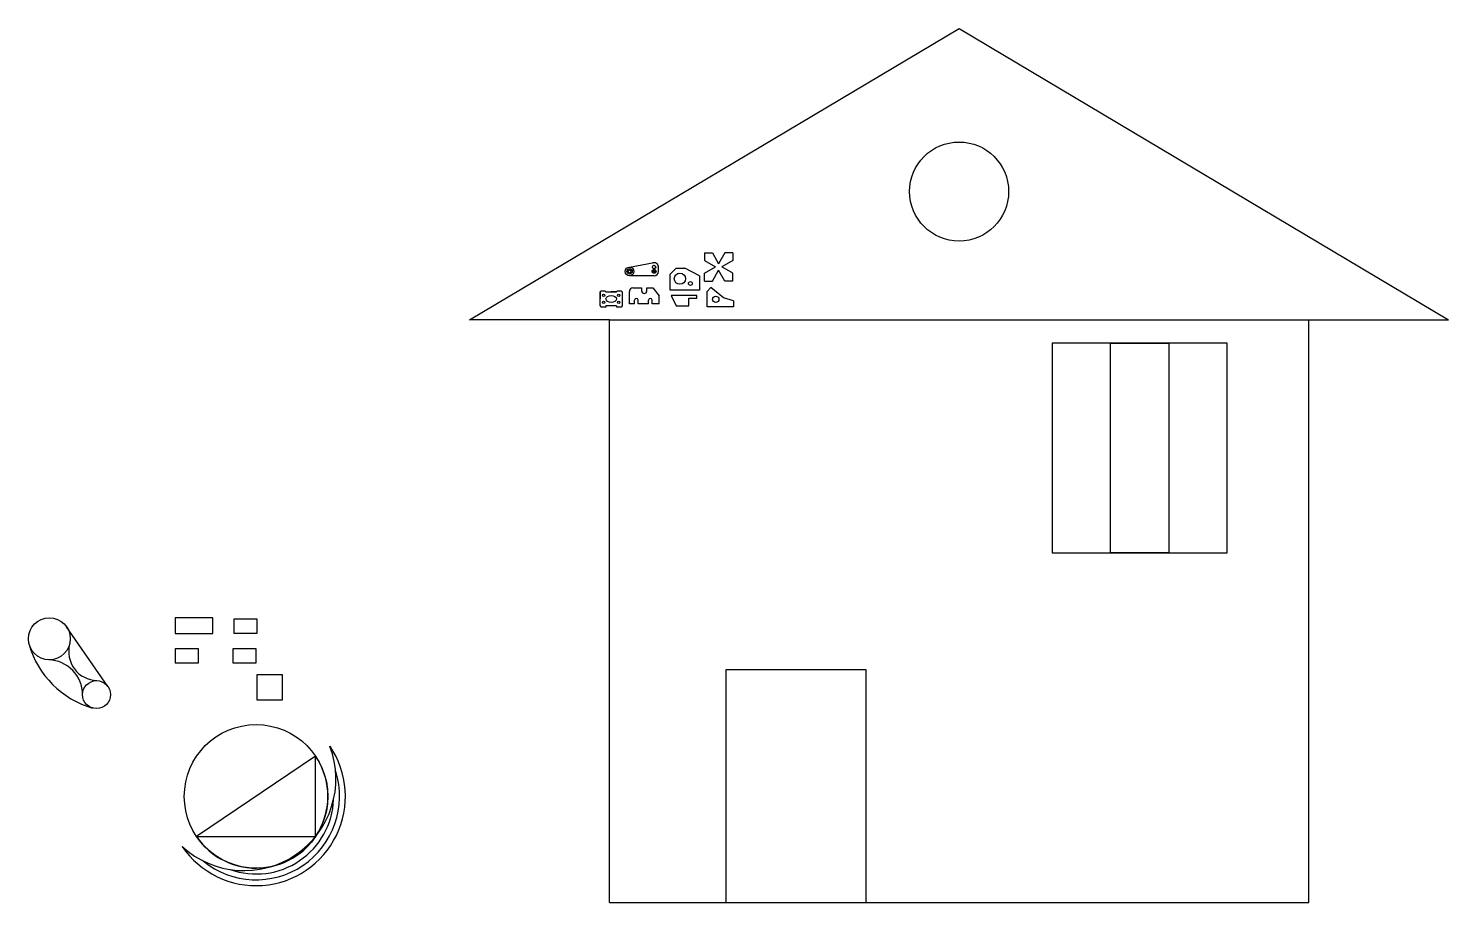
# Model space of a CAD drawing. Header units: millimetres. Extents: x 6992 to 19178, y 38196 to 45696.
import ezdxf

# ---------------------------------------------------------------- set-up
doc = ezdxf.new("R2010")
doc.units = ezdxf.units.MM

msp = doc.modelspace()

# ---------------------------------------------------------------- linework, layer by layer
for p, q in [((10778, 43196), (14978, 45696)), ((14978, 45696), (19178, 43196)), ((12793, 43771), (12861, 43771)), ((12793, 43771), (12793, 43703)), ((12861, 43771), (12915, 43677)), ((12969, 43771), (12915, 43677)), ((13036, 43771), (12969, 43771)), ((13036, 43771), (13036, 43703)), ((12151, 43648), (12361, 43686)), ((12399, 43611), (12399, 43648)), ((12499, 43588), (12550, 43639)), ((12550, 43639), (12625, 43639)), ((12751, 43572), (12625, 43639)), ((12793, 43703), (12887, 43649)), ((12793, 43595), (12887, 43649)), ((13036, 43703), (12943, 43649)), ((13036, 43595), (12943, 43649)), ((12361, 43573), (12151, 43573)), ((12499, 43450), (12499, 43588)), ((12751, 43572), (12751, 43450)), ((12793, 43528), (12793, 43595)), ((12793, 43528), (12861, 43528)), ((12861, 43528), (12915, 43621)), ((12969, 43528), (12915, 43621)), ((13036, 43528), (12969, 43528)), ((13036, 43528), (13036, 43595)), ((11898, 43435), (11908, 43445)), ((11898, 43315), (11898, 43435)), ((11898, 43435), (11898, 43375)), ((11908, 43445), (11938, 43445)), ((11948, 43435), (11938, 43445)), ((11948, 43435), (12038, 43435)), ((12038, 43435), (11993, 43435)), ((12038, 43435), (12048, 43445)), ((12048, 43445), (12078, 43445)), ((12088, 43435), (12078, 43445)), ((12088, 43435), (12088, 43315)), ((12149, 43334), (12149, 43439)), ((12179, 43469), (12254, 43469)), ((12254, 43469), (12254, 43444)), ((12276, 43421), (12276, 43421)), ((12299, 43469), (12351, 43469)), ((12299, 43444), (12299, 43469)), ((12351, 43469), (12404, 43400)), ((12404, 43334), (12404, 43400)), ((12751, 43450), (12499, 43450)), ((12727, 43404), (12507, 43404)), ((12507, 43404), (12549, 43316)), ((12727, 43380), (12727, 43404)), ((12815, 43438), (12849, 43472)), ((12815, 43306), (12815, 43438)), ((12957, 43385), (12849, 43472)), ((13043, 43358), (12957, 43385)), ((11898, 43315), (11908, 43305)), ((11948, 43305), (11908, 43305)), ((12038, 43315), (11948, 43315)), ((11948, 43315), (11948, 43305)), ((12038, 43315), (12038, 43305)), ((12078, 43305), (12038, 43305)), ((12088, 43315), (12078, 43305)), ((12194, 43334), (12149, 43334)), ((12194, 43334), (12194, 43364)), ((12209, 43379), (12209, 43379)), ((12224, 43334), (12224, 43364)), ((12314, 43334), (12224, 43334)), ((12314, 43334), (12314, 43364)), ((12329, 43379), (12329, 43379)), ((12344, 43334), (12344, 43364)), ((12404, 43334), (12344, 43334)), ((12549, 43316), (12659, 43316)), ((12659, 43316), (12659, 43380)), ((12659, 43380), (12727, 43380)), ((13043, 43306), (12815, 43306)), ((13043, 43358), (13043, 43306)), ((11978, 43196), (10778, 43196)), ((11978, 38196), (11978, 43196)), ((11978, 43196), (17978, 43196)), ((17978, 38196), (17978, 43196)), ((17978, 43196), (19178, 43196)), ((16278, 42996), (15778, 42996)), ((15778, 42996), (15778, 41196)), ((16778, 42996), (16278, 42996)), ((16278, 41196), (16278, 42996)), ((16278, 42996), (16778, 42996)), ((17278, 42996), (16778, 42996)), ((16778, 42996), (16778, 41196)), ((17278, 41196), (17278, 42996)), ((17978, 41196), (17978, 42996)), ((15778, 41196), (16278, 41196)), ((16778, 41196), (16278, 41196)), ((16278, 41196), (16778, 41196)), ((16778, 41196), (17278, 41196)), ((17978, 38196), (17978, 41196)), ((7675, 40049), (7320, 40561)), ((12978, 38196), (12978, 40196)), ((12978, 40196), (14178, 40196)), ((14178, 40196), (14178, 38196)), ((11978, 38196), (17978, 38196))]:
    msp.add_line(p, q)
for points in [[(8253, 40503), (8574, 40503), (8574, 40639), (8253, 40639)], [(8754, 40507), (8954, 40507), (8954, 40627), (8754, 40627)], [(8253, 40252), (8453, 40252), (8453, 40372), (8253, 40372)], [(8746, 40252), (8946, 40252), (8946, 40372), (8746, 40372)], [(9172, 39936), (9172, 40151), (8952, 40151), (8952, 39936)]]:
    msp.add_lwpolyline(points, close=True)
msp.add_lwpolyline([(8436, 38762), (9455, 38762), (9455, 39452), (8436, 38762)])
for centre, radius in [((14978, 44296), 425), ((12151, 43611), 37.5), ((12151, 43611), 22.5), ((12361, 43611), 16.5), ((12361, 43648), 15), ((12151, 43611), 12), ((12361, 43611), 7.5), ((12582, 43548), 48), ((12673, 43507), 16.9), ((11928, 43405), 10), ((12058, 43405), 10), ((12890, 43371), 27.5), ((11928, 43345), 10), ((12058, 43345), 10), ((7172, 40459), 180), ((7577, 39980), 120), ((8946, 39107), 616)]:
    msp.add_circle(centre, radius)
for centre, radius, start, end in [((12361, 43648), 37.5, 0, 110.2493), ((12361, 43611), 37.5, 270, 0), ((12179, 43439), 30, 90, 180), ((12276, 43444), 22.5, 180, 270), ((12276, 43444), 22.5, 270, 0), ((12209, 43364), 15, 90, 180), ((12209, 43364), 15, 0, 90), ((12329, 43364), 15, 90, 180), ((12329, 43364), 15, 0, 90), ((7759, 40625), 790, 195.812, 254.1829), ((7588, 40350), 250, 165.3704, 268.1785), ((7157, 39979), 300, 0.1808, 88.1256), ((8946, 39107), 766, 214.0891, 34.0891), ((8844, 39257), 787, 227.4103, 20.7679), ((8946, 39107), 616, 214.0891, 34.0891), ((8946, 39107), 716, 230.6764, 17.5018), ((8946, 39107), 666, 250.4681, 357.7101)]:
    msp.add_arc(centre, radius, start, end)
msp.add_ellipse((11993, 43375), major_axis=(45, 0), ratio=0.666667)

doc.saveas('drawing.dxf')
